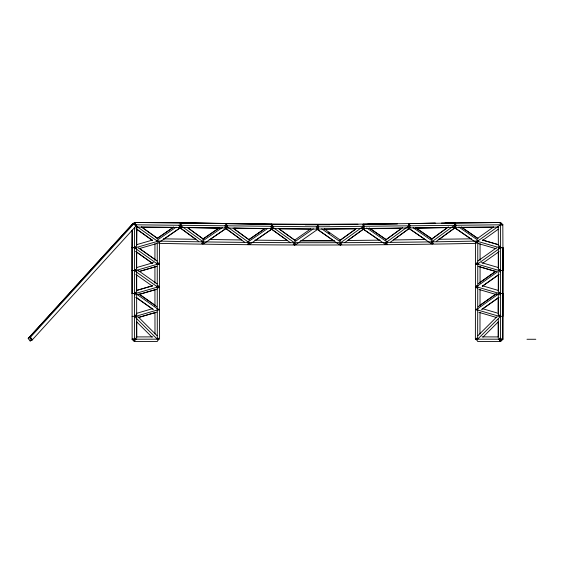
<?xml version="1.0" encoding="UTF-8"?>
<svg xmlns="http://www.w3.org/2000/svg" width="564" height="564" viewBox="0 0 564 564"><rect width="100%" height="100%" fill="white"/><g stroke="black" fill="none" stroke-linecap="round" stroke-linejoin="round"><path stroke-width="0.85" d="M136.629 290.812L136.636 274.971M136.636 269.691L136.643 247.681L135.501 248.618M154.931 260.385L154.952 243.683M157.236 241.928L157.293 339.161M159.527 242.809L159.584 339.161L158.054 339.161M476.897 339.161L475.374 339.154L475.466 286.752L477.757 286.759L477.779 241.921M480.049 283.241L480.07 266.532M498.259 338.329L498.28 318.977M498.329 292.575L498.357 272.334M498.357 269.691L498.364 247.681L499.507 248.618M500.543 339.218L500.522 222.505L363.202 224.141L363.237 228.822M502.954 270.572L499.119 270.572L502.933 270.572L502.961 247.688L502.834 339.218L500.543 341.502L477.659 341.453L476.34 339.161L477.003 338.019M132.068 293.456L135.882 293.456L132.054 293.456L132.047 247.681L132.039 270.565L136.636 270.572L136.65 292.575M136.615 267.928L136.643 252.08M477.75 287.64L477.659 339.161L475.374 339.154M479.957 333.951L479.999 312.237M480.006 306.118L480.042 289.402M498.287 315.452L498.329 293.456M498.259 336.574L498.287 322.495M498.35 290.812L498.372 274.971M502.905 293.463L499.091 293.456L502.905 293.456L502.876 316.348L499.048 316.341M134.479 227.426L134.408 339.218M136.65 246.813L136.77 226.559M367.601 224.19L397.507 223.774L317.49 224.535L317.497 229.111L180.247 227.496L180.29 222.801L271.827 224.162M132.047 247.674L132.173 230.056L132.068 247.666L135.882 247.688L132.068 247.681M136.643 245.044L136.763 228.321M136.234 227.095L180.261 227.496L180.304 222.921L134.514 222.498L132.202 224.789L134.493 222.921M272.779 227.109L271.777 228.829L271.792 224.162L357.95 224.282M500.543 341.086L502.834 339.218L502.94 247.688L499.126 247.681L502.94 247.674L502.82 224.775L317.511 226.82L134.486 224.789L134.514 222.498L180.304 222.801M180.318 222.921L226.086 223.626L227.37 225.91L226.03 228.201L226.051 223.485L180.304 222.921L181.608 225.205L180.268 227.496M271.806 224.162L226.065 223.626L226.016 228.201M271.756 228.829L271.82 224.253L317.525 224.542L318.498 226.249M135.536 269.543L135.282 271.235L158.16 287.428L158.421 285.744M135.55 246.658L135.29 248.343L158.153 264.565L158.413 262.88M476.693 285.44L476.432 286.759L477.024 288.239M499.916 272.059L499.323 270.572L499.584 269.254M499.88 294.944L499.288 293.456L499.549 292.138M136.002 314.719L135.113 317.06L158.019 339.888L158.611 338.322M135.092 294.937L135.684 293.456L135.423 292.138M157.955 288.253L158.547 286.766L157.673 285.652M409.006 228.032L408.935 223.457L409.006 228.032L410.296 225.748L408.047 227.743L431.143 243.648L433.378 241.653M455.726 224.493L454.725 222.78L454.774 227.355L317.532 229.111L318.836 226.82L316.58 228.808L339.556 244.846L341.798 242.858M498.787 227.088L454.753 227.355L456.057 225.064L453.808 227.059L476.855 243.028M157.955 338.019L158.611 339.161L157.3 341.453L134.415 341.502L132.124 339.218L132.061 270.572L136.636 270.572M133.837 223.64L134.5 222.498L135.811 224.789M499.887 338.069L499.225 339.218L500.543 341.502L501.861 339.218L476.34 339.161M477.334 262.782L476.46 263.896L499.323 270.572L500.197 269.458M500.212 246.574L499.33 247.681L476.46 241.039L477.052 242.527M477.313 285.645L476.432 286.759L477.56 287.746M477.271 308.515L476.39 309.629L477.518 310.623M500.127 315.227L499.253 316.341L476.39 309.629L499.295 293.456L500.169 292.349M135.473 224.317L134.493 223.069L132.526 224.014L28.2 338.492L30.16 340.987L32.127 340.043L136.453 225.565M132.533 224.007L28.2 338.492L30.16 337.54L134.493 223.069M30.16 339.267L31.344 337.963M30.16 340.987L31.944 339.034M477.905 335.693L497.103 316.566M482.988 337.082L498.47 321.663M387.616 242.351L385.381 244.339L362.314 228.427L364.548 226.432L363.251 228.723L363.216 224.141L364.224 225.861M157.448 310.63L158.576 309.636L157.694 308.522M402.661 227.532L385.663 239.982L401.251 228.674M390.492 242.118L409.612 228.11M431.425 239.291L448.429 226.848M436.254 241.427L455.381 227.433M432.144 238.776L447.019 227.976M439.786 238.875L455.374 227.56M394.024 239.573L409.612 228.265M356.208 228.681L339.852 240.49L355.503 229.266M344.667 242.661L363.865 228.801M348.214 240.13L363.858 228.906M477.158 238.671L493.514 226.989M476.848 241.709L499.605 225.459M500.042 225.142L501.466 224.127L499.958 223.323M482.664 240.363L498.308 229.196M477.884 261.012L496.475 247.843M482.678 263.226L499.133 251.579M480.013 282.36L495.77 271.235M478.251 283.762L496.137 271.122M499.323 270.572L476.432 286.759L499.288 293.456M482.262 286.209L498.717 274.576M482.657 286.096L499.126 274.464M479.978 305.237L495.735 294.119M478.209 306.64L496.821 293.499M481.508 309.594L498.682 297.461M482.615 308.973L499.091 297.348M294.33 240.377L310.842 228.843M293.943 242.365L313.323 228.829M173.599 227.088L157.032 238.558L173.606 227.172M163.927 239.051L180.494 227.581M219.354 227.757L202.751 239.185L220.087 227.362M210.372 239.192L226.256 228.265M264.382 228.935L248.52 239.876L265.101 228.498M256.134 239.883L271.27 229.442M156.644 240.553L176.088 227.186M158.16 243.042L181.199 227.2L178.964 225.205M248.125 241.871L267.59 228.519M202.356 241.18L222.568 227.391M270.452 228.399L272.722 227.207L295.473 243.535L293.209 244.727M178.943 227.059L181.213 225.882L203.879 242.344L201.609 243.521M224.705 227.764L226.975 226.587L249.648 243.042L247.377 244.219M136.375 290.516L152.71 285.736M134.803 292.342L135.684 293.456L158.547 286.766M138.06 294.725L156.841 289.233M136.403 313.394L152.731 308.607M138.088 317.602L156.87 312.103M138.892 317.363L155.234 312.583M136.361 267.632L153.521 262.627M138.864 271.608L156.834 266.37M139.66 271.369L155.199 266.842M136.361 290.509L151.885 285.976M139.682 294.246L155.206 289.706M136.382 244.741L152.724 240.003M158.562 241.047L135.677 247.681L134.803 246.567M138.871 248.724L156.855 243.514M408.935 223.612L435.337 223.203M445.024 223.055L500.515 222.505L502.82 224.789L500.536 224.789L500.522 222.505L501.854 224.789M416.049 228.082L446.85 227.602M393.312 239.954L425.876 239.46M370.301 228.723L401.089 228.3M438.193 239.284L471.596 238.833M477.779 241.039C370.943 243.246 264.079 243.296 157.243 241.047M476.051 243.352C370.365 245.537 264.657 245.58 158.97 243.359M408.971 223.612L435.359 223.14M441.52 223.069L454.718 222.907M416.028 227.948L447.717 227.567M370.287 228.639L401.074 228.279M347.509 240.497L380.108 240.13M461.803 227.419L493.507 227.144M324.561 229.076L355.334 228.871M157.25 309.636L159.541 309.636M135.91 316.333L132.096 316.341M136.164 336.919L152.886 336.884M158.611 339.161L133.09 339.218L134.415 341.502L135.734 339.218L135.071 338.069M132.124 339.218L135.938 339.211L132.124 339.218L134.408 341.086M305.152 224.796L329.799 224.796M300.612 240.574L334.417 240.574M301.634 240.976L333.317 240.976M526.987 339.267L535.8 339.267M477.757 286.759L475.466 286.752L475.494 242.802M475.424 309.629L477.715 309.629M482.065 336.884L497.906 336.919M134.493 224.789L136.016 224.796M141.529 227.123L173.233 227.327M279.688 228.808L310.461 229.062M233.947 228.293L262.972 228.639L233.933 228.18M254.801 240.144L287.654 240.504M226.079 223.626L271.82 224.253L273.11 226.538M188.186 227.595L218.994 227.976L193.459 227.574M163.426 238.847L195.955 239.291M209.152 239.474L241.716 239.968M482.298 240.003L498.632 244.748L483.115 240.236M478.166 243.507L496.137 248.724M481.48 262.62L498.625 267.632M478.166 266.356L496.13 271.608L479.802 266.835M482.269 285.729L498.597 290.516M478.956 289.466L496.912 294.725M482.234 308.607L498.562 313.394M478.914 312.336L496.877 317.61M410.324 227.595L408.054 226.418L385.388 243.021L387.658 244.191M456.086 226.911L453.816 225.741L431.15 242.323L433.42 243.5M364.577 228.286L362.307 227.102L339.556 243.528L341.819 244.713M415.661 227.842L432.257 239.164L415.668 227.729M408.78 228.392L425.383 239.714M369.921 228.49L386.495 239.855L369.201 227.919M363.04 229.026L379.621 240.391M461.415 227.165L477.976 238.551L461.422 227.073M454.542 227.687L470.383 238.579M413.165 227.736L432.659 241.159M366.706 227.927L386.897 241.85M458.927 227.066L478.371 240.539M324.18 228.843L340.691 240.37M321.699 228.829L341.086 242.358M317.306 229.322L333.81 240.842M328.206 232.382L329.63 233.397M139.245 294.112L154.994 305.237M138.871 293.999L156.757 306.64M135.677 293.456L158.576 309.636L135.705 316.341L134.831 315.227M136.284 297.461L153.457 309.594M135.882 297.348L152.35 308.98M139.237 248.35L154.966 259.503M138.54 247.843L157.116 261.026M137.813 270.219L157.116 283.889M135.882 274.464L152.329 286.103M157.857 238.678L141.508 226.989L157.152 238.17M135.423 225.452L158.174 241.716M152.358 240.37L136.002 228.681L151.645 239.862M278.813 228.765L295.169 240.497L279.525 229.217M271.876 229.421L290.368 242.682M271.876 229.337L286.808 240.109M233.059 228.173L249.358 239.996L233.778 228.596M225.417 228.279L244.543 242.16M187.297 227.468L203.59 239.305M179.648 227.574L198.775 241.462M225.41 228.138L240.997 239.545M188.016 227.905L202.892 238.791M179.648 227.454L195.229 238.854M500.536 222.921L502.82 224.782M316.192 226.82L318.441 228.808L295.473 244.854L293.224 242.865M270.473 226.538L272.701 228.533L249.633 244.36L247.406 242.365M224.733 225.91L226.961 227.912L203.865 243.669L201.637 241.674M137.856 316.566L157.053 335.693M136.474 321.663L151.963 337.082M499.401 340.36L500.543 341.502M157.666 262.789L158.54 263.903L135.67 270.572L134.789 269.458M30.16 337.54L32.127 340.043M408.956 223.457L409.957 225.177M498.957 314.719L499.845 317.06L476.932 339.888L476.34 338.322M499.33 245.819L499.718 248.343L476.848 264.558L476.587 262.873M317.49 224.535L317.532 229.111M454.753 227.355L454.739 222.78M498.259 226.566L498.364 246.813M154.931 266.539L154.938 283.248M154.938 289.41L154.959 306.118M154.966 312.244L154.994 333.951M136.65 293.456L136.671 315.452M136.671 316.333L136.7 338.329M136.671 321.614L136.692 336.574M480.07 243.676L480.07 260.378M498.322 297.855L498.301 311.941L498.336 297.855M498.386 252.087L498.379 267.935L498.372 252.087M248.717 242.365L248.696 244.656L248.717 242.365M294.542 242.865L294.521 245.157L294.542 242.865M202.955 241.674L202.92 243.958L202.955 241.674M159.513 286.766L157.222 286.766L159.513 286.766M159.506 263.903L157.215 263.903L159.506 263.903M477.779 263.896L475.494 263.896L477.779 263.896M502.834 339.218L499.02 339.211L502.834 339.218M152.322 263.233L135.875 251.572L152.322 263.233M432.102 243.944L432.066 241.653L432.102 243.944M386.34 244.635L386.305 242.351L386.333 244.635M340.508 245.15L340.48 242.858L340.48 245.15"/></g></svg>
